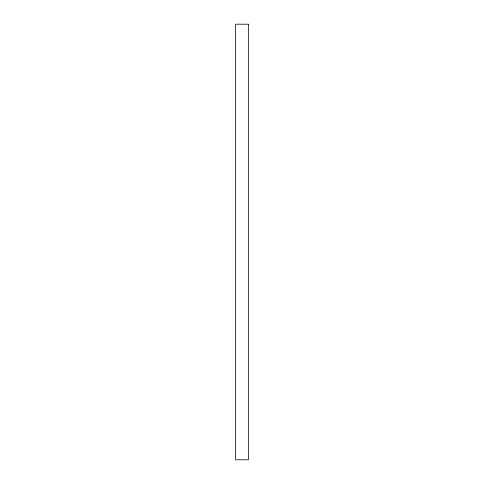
<?xml version="1.0" encoding="UTF-8"?>
<svg xmlns="http://www.w3.org/2000/svg" width="484" height="484" viewBox="0 0 484 484"><rect width="100%" height="100%" fill="white"/><g stroke="black" fill="none" stroke-linecap="round" stroke-linejoin="round"><path stroke-width="0.73" d="M248.352 24.2L235.647 24.2L235.647 459.8L248.352 459.8L248.352 24.2"/></g></svg>
